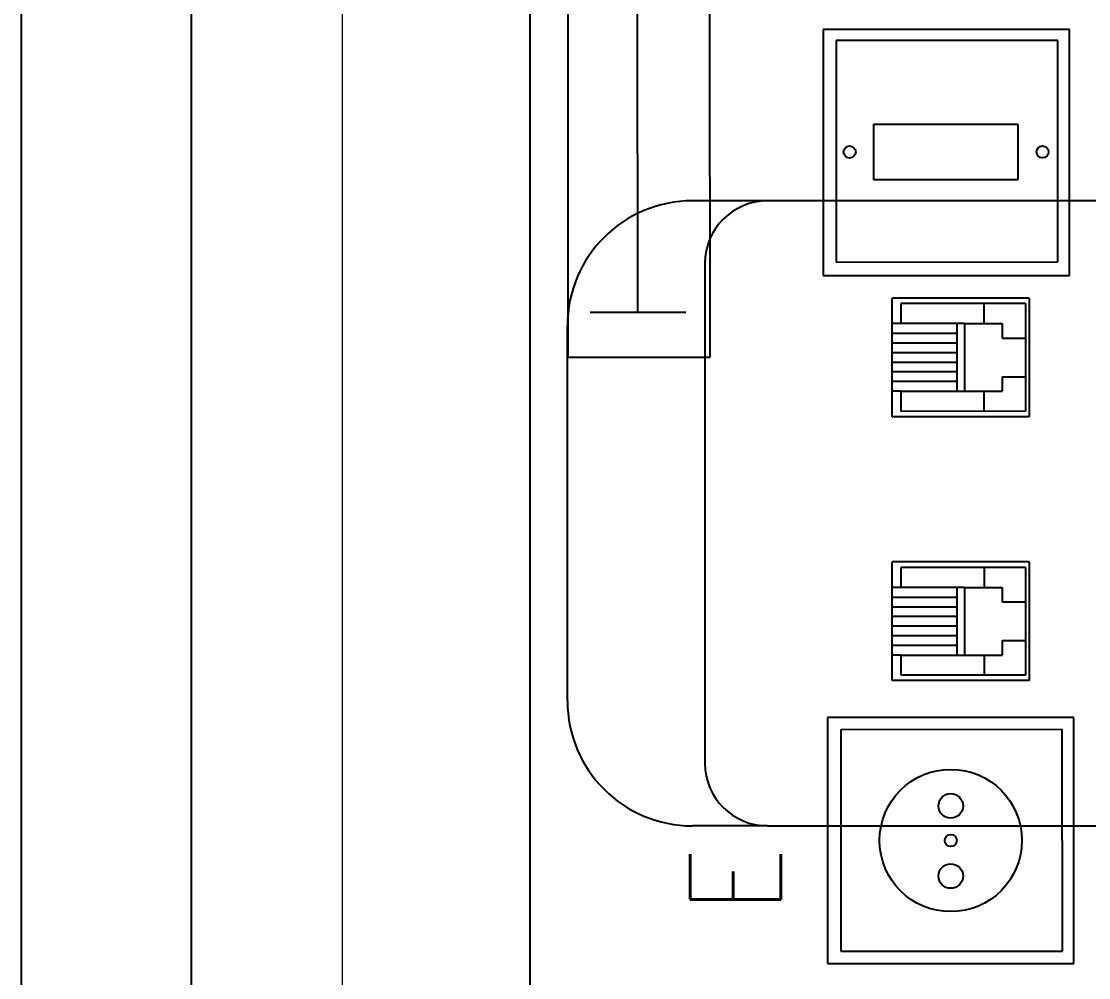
# Model space of a CAD drawing. Header units: inches. Extents: x 567429 to 582707, y 126347 to 133675.
# Drawn here: x 577574.8 to 577660.2, y 129312.1 to 129388.6 of the extents above; entities that cross this region are included whole.
import ezdxf

# ---------------------------------------------------------------- set-up
doc = ezdxf.new("R2010")
doc.units = ezdxf.units.IN
doc.header["$MEASUREMENT"] = 0
for name, color, linetype in [('BORD', 3, 'Continuous'), ('mobl', 11, 'Continuous'), ('NURSE CALL WIRE', 4, 'Continuous'), ('SOCKET WIRE', 4, 'Continuous'), ('wall kanaf', 4, 'Continuous')]:
    doc.layers.add(name, color=color, linetype=linetype)
doc.styles.add('ROMANS', font='romans.shx')

# ---------------------------------------------------------------- blocks, each defined once
blk = doc.blocks.new('BOARD2')
at = {"layer": 'BORD', "color": 4}
blk.add_line((-163.075, 0), (163.075, 0), dxfattribs=at)
at = {"layer": 'BORD'}
for p, q in [((50.104, -15.159), (50.104, -3.204)), ((50.104, -3.204), (127.253, -3.204)), ((53.929, -5.066), (53.929, -13.146)), ((127.253, -15.159), (50.104, -15.159)), ((-1.074, -25.113), (-1.074, -45.904)), ((19.717, -25.113), (-1.074, -25.113)), ((19.717, -45.904), (19.717, -25.113)), ((57.024, -24.743), (57.024, -45.534)), ((77.815, -24.743), (57.024, -24.743)), ((77.815, -45.534), (77.815, -24.743)), ((58.175, -25.849), (58.175, -44.561)), ((76.887, -25.849), (58.175, -25.849)), ((76.887, -44.561), (76.887, -25.849)), ((-0.03, -26.22), (-0.03, -44.932)), ((18.682, -26.22), (-0.03, -26.22)), ((18.682, -44.932), (18.682, -26.22)), ((22.822, -30.562), (32.846, -30.562)), ((22.822, -42.124), (22.822, -30.562)), ((24.986, -31.328), (24.986, -30.562)), ((30.695, -31.328), (30.695, -30.562)), ((32.846, -42.124), (32.846, -30.562)), ((45.103, -30.562), (55.128, -30.562)), ((45.103, -42.124), (45.103, -30.562)), ((47.268, -31.328), (47.268, -30.562)), ((52.977, -31.328), (52.977, -30.562)), ((55.128, -42.124), (55.128, -30.562)), ((23.281, -41.818), (23.281, -31.328)), ((23.281, -31.328), (24.986, -31.328)), ((24.986, -31.328), (24.986, -39.862)), ((30.695, -31.328), (32.387, -31.328)), ((30.698, -36.67), (30.695, -31.328)), ((32.387, -41.818), (32.387, -31.328)), ((45.563, -41.818), (45.563, -31.328)), ((45.563, -31.328), (47.268, -31.328)), ((47.268, -31.328), (47.268, -39.862)), ((52.977, -31.328), (54.668, -31.328)), ((52.979, -36.67), (52.977, -31.328)), ((54.668, -41.818), (54.668, -31.328)), ((24.986, -36.062), (30.697, -36.062)), ((30.698, -36.67), (24.986, -36.67)), ((30.698, -36.67), (30.698, -39.862)), ((47.268, -36.062), (52.979, -36.062)), ((52.979, -36.67), (47.268, -36.67)), ((52.979, -36.67), (52.979, -39.862)), ((24.986, -38.321), (23.281, -38.321)), ((32.387, -38.322), (30.698, -38.322)), ((47.268, -38.321), (45.563, -38.321)), ((54.668, -38.322), (52.979, -38.322)), ((26.202, -39.862), (24.986, -39.862)), ((26.202, -39.863), (26.202, -41.818)), ((30.698, -39.862), (29.465, -39.862)), ((29.465, -39.862), (29.465, -41.818)), ((48.484, -39.862), (47.268, -39.862)), ((48.484, -39.863), (48.484, -41.818)), ((52.979, -39.862), (51.747, -39.862)), ((32.846, -42.124), (22.822, -42.124)), ((32.387, -41.818), (23.281, -41.818)), ((55.128, -42.124), (45.103, -42.124)), ((54.668, -41.818), (45.563, -41.818)), ((-0.03, -44.932), (18.682, -44.932)), ((58.175, -44.561), (76.887, -44.561)), ((-1.074, -45.904), (19.717, -45.904)), ((57.024, -45.534), (77.815, -45.534))]:
    blk.add_line(p, q, dxfattribs=at)
at = {"layer": 'BORD', "color": 3}
blk.add_line((53.929, -9.08), (122.172, -9.08), dxfattribs=at)
at = {"layer": 'BORD', "color": 30}
for p, q in [((65.106, -41.193), (65.106, -29.011)), ((65.106, -29.011), (69.815, -29.011)), ((69.815, -29.011), (69.815, -41.193)), ((25.796, -36.062), (25.796, -30.562)), ((26.606, -36.062), (26.606, -30.562)), ((27.416, -36.062), (27.416, -30.562)), ((28.226, -36.062), (28.226, -30.562)), ((29.036, -36.062), (29.036, -30.562)), ((29.846, -36.062), (29.846, -30.562)), ((48.078, -36.062), (48.078, -30.562)), ((48.888, -36.062), (48.888, -30.562)), ((49.698, -36.062), (49.698, -30.562)), ((50.508, -36.062), (50.508, -30.562)), ((51.318, -36.062), (51.318, -30.562)), ((52.128, -36.062), (52.128, -30.562)), ((69.815, -41.193), (65.106, -41.193))]:
    blk.add_line(p, q, dxfattribs=at)
at = {"layer": 'BORD', "ltscale": 200}
blk.add_line((51.747, -39.862), (51.747, -41.818), dxfattribs=at)
at = {"layer": 'BORD', "color": 30}
for centre, radius in [((67.466, -26.98), 0.509), ((9.322, -35.509), 6.007), ((9.322, -35.509), 0.509), ((67.466, -43.271), 0.509)]:
    blk.add_circle(centre, radius, dxfattribs=at)
at = {"layer": 'BORD', "color": 2}
for centre in [(6.32, -35.509), (12.243, -35.509)]:
    blk.add_circle(centre, 1.036, dxfattribs=at)
at = {"layer": 'BORD', "color": 2, "style": 'ROMANS', "width": 0.9}
blk.add_text('E', height=7.657, dxfattribs=at).set_placement((3.152, -21.15))

msp = doc.modelspace()

# ---------------------------------------------------------------- linework, layer by layer
at = {"layer": 'mobl', "color": 15}
for p, q in [((577634.486, 129374.203), (577628.486, 129374.203)), ((577674.486, 129374.203), (577634.486, 129374.203)), ((577629.486, 129369.203), (577629.486, 129329.203)), ((577618.486, 129334.203), (577618.486, 129364.203)), ((577634.486, 129324.203), (577628.486, 129324.203)), ((577634.486, 129324.203), (577674.486, 129324.203))]:
    msp.add_line(p, q, dxfattribs=at)
for centre, radius, start, end in [((577628.486, 129364.203), 10, 90, 180), ((577634.486, 129369.203), 5, 90, 180), ((577628.486, 129334.203), 10, 180, 270), ((577634.486, 129329.203), 5, 180, 270)]:
    msp.add_arc(centre, radius, start, end, dxfattribs=at)
at = {"layer": 'NURSE CALL WIRE'}
msp.add_line((577588.417, 129259.089), (577588.417, 129457.543), dxfattribs=at)
at = {"layer": 'SOCKET WIRE'}
msp.add_line((577574.802, 129267.424), (577574.802, 129457.541), dxfattribs=at)
at = {"layer": 'wall kanaf', "color": 15, "lineweight": 20, "ltscale": 0.1}
for p, q in [((577600.486, 129020.789), (577600.486, 129767.789)), ((577615.486, 129082.789), (577615.486, 129535.289))]:
    msp.add_line(p, q, dxfattribs=at)

# ---------------------------------------------------------------- block references
at = {"layer": 'BORD', "ltscale": 5, "xscale": 0.947301618010808, "yscale": 0.947301618010808, "zscale": 0.947301618010808, "rotation": 90.0091431634973}
msp.add_blockref('BOARD2', (577615.511, 129314.194), dxfattribs=at)

doc.saveas('drawing.dxf')
